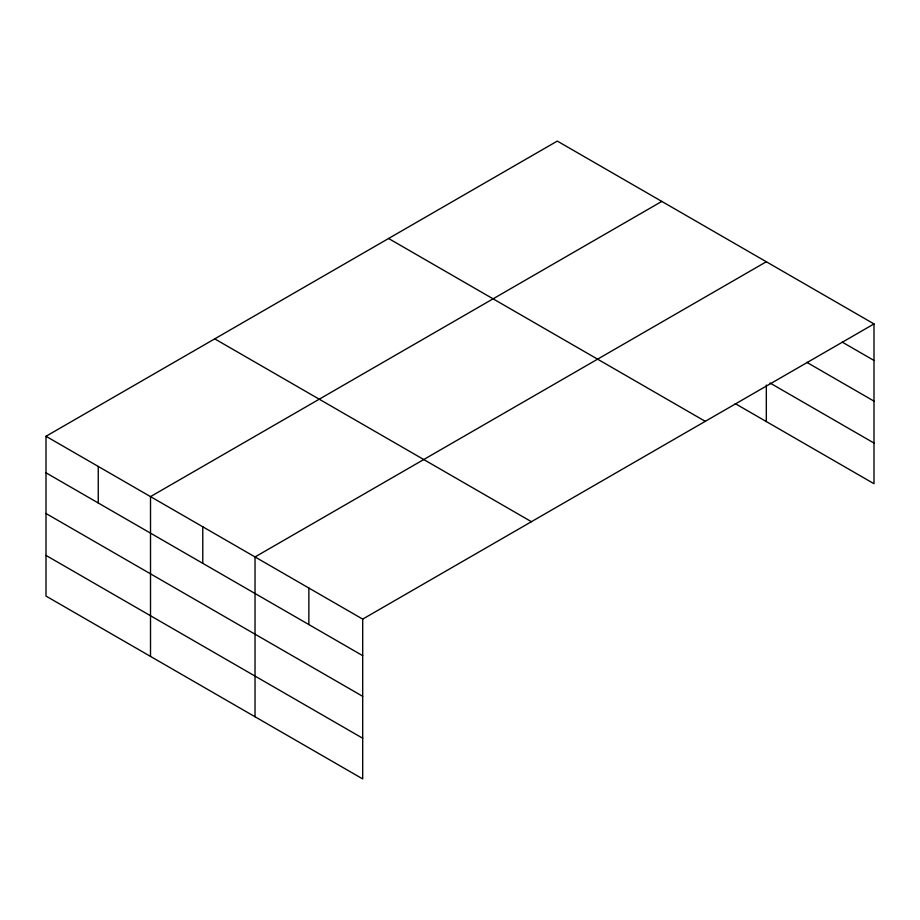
<?xml version="1.0" encoding="UTF-8"?>
<svg xmlns="http://www.w3.org/2000/svg" width="920" height="920" viewBox="0 0 920 920"><rect width="100%" height="100%" fill="white"/><g stroke="black" fill="none" stroke-linecap="round" stroke-linejoin="round"><path stroke-width="1.38" d="M735.218 403.604L874 483.724L874 323.921L557.301 141.082L46 436.275L46 596.08L362.698 778.918L362.698 619.114L46 436.275M661.813 201.411L150.512 496.616L150.512 656.42M766.325 261.752L255.024 556.957L255.024 716.76M362.698 619.114L874 323.921M842.191 342.091L874 360.456M806.702 362.284L874 401.131M769.994 382.996L874 443.049M388.573 238.487L705.272 421.337M214.728 338.859L531.426 521.697M46 472.811L362.698 655.661M46 513.498L362.698 696.336M46 555.404L362.698 738.242M766.325 385.089L766.325 421.555M308.855 588.029L308.855 624.577M202.768 526.78L202.768 563.327M98.256 466.44L98.256 502.987"/></g></svg>
